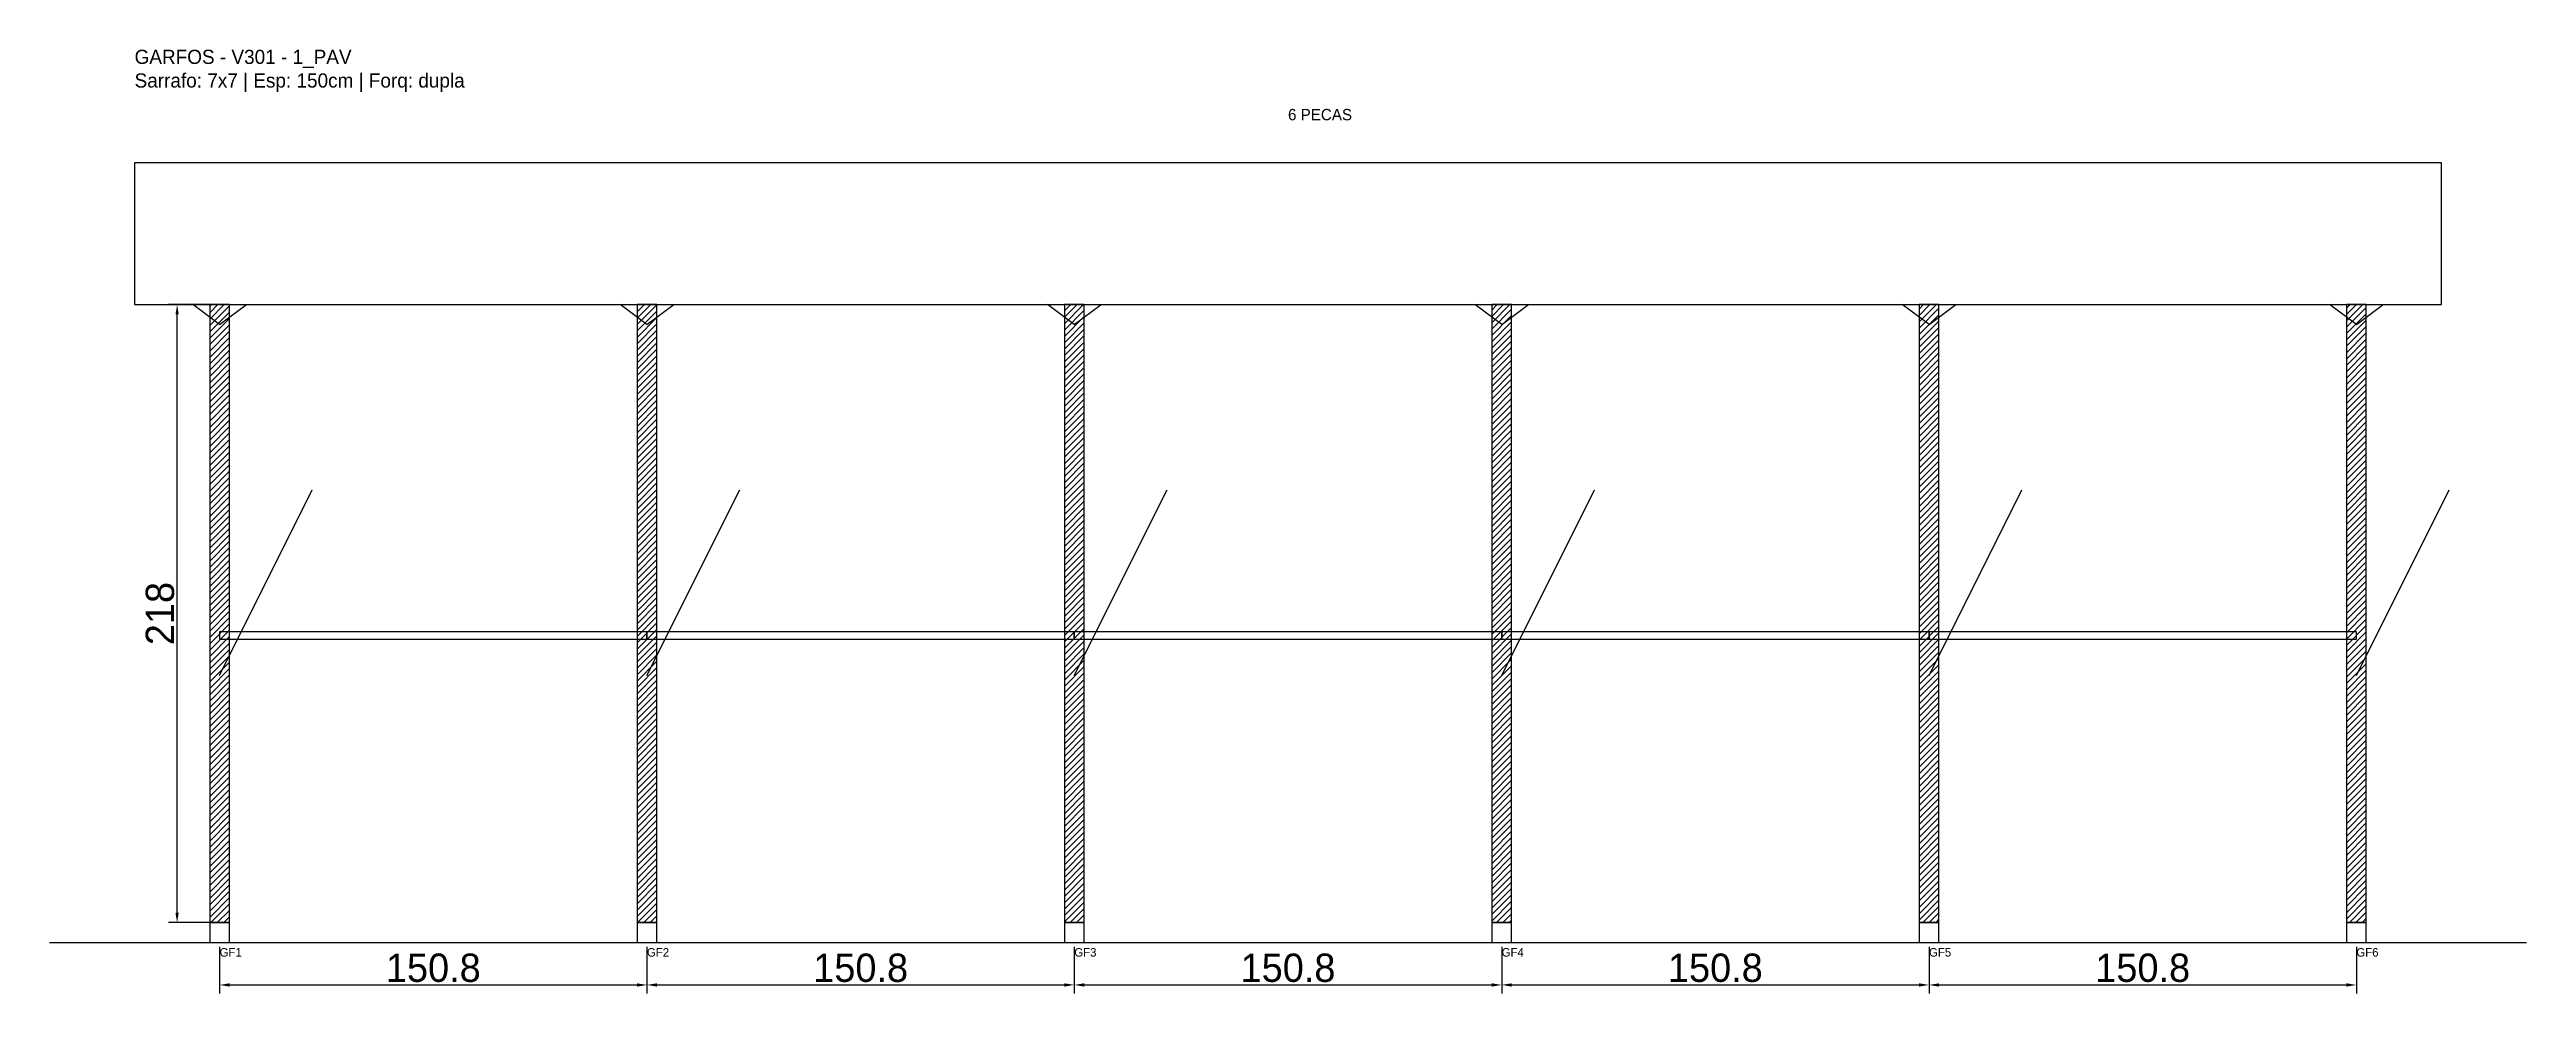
# Model space of a CAD drawing. Header units: metres. Extents: x -30 to 844, y -25 to 308.
import ezdxf

# ---------------------------------------------------------------- set-up
doc = ezdxf.new("R2010")
doc.units = ezdxf.units.M
for name, color, linetype in [('BARRA_ANCORAGEM', 1, 'Continuous'), ('COTA', 241, 'Continuous'), ('GARFOS OK', 3, 'Continuous'), ('NOME DA VIGA', 6, 'Continuous'), ('SARR_7x7', 40, 'Continuous'), ('TIRAS REESCORAMENTO', 252, 'Continuous'), ('VIGAS', 3, 'Continuous')]:
    doc.layers.add(name, color=color, linetype=linetype)
doc.dimstyles.new('EZ DXF', dxfattribs={"dimtxt": 10, "dimasz": 3.5, "dimexe": 3, "dimexo": 1.5, "dimgap": 1, "dimtad": 1, "dimdec": 1, "dimdsep": 46, "dimcen": 2.5, "dimazin": 3, "dimtfac": 1, "dimtmove": 0, "dimatfit": 3})

msp = doc.modelspace()

# ---------------------------------------------------------------- hatches: boundary and pattern name
at = {"layer": 'COTA'}
h = msp.add_hatch(dxfattribs=at)
h.set_pattern_fill('ANSI31', scale=0.5)
h.paths.add_polyline_path([(26.5, 0), (33.5, 0), (33.5, 218), (26.5, 218)])
h = msp.add_hatch(dxfattribs=at)
h.set_pattern_fill('ANSI31', scale=0.5)
h.paths.add_polyline_path([(177.25, 0), (184.25, 0), (184.25, 218), (177.25, 218)])
h = msp.add_hatch(dxfattribs=at)
h.set_pattern_fill('ANSI31', scale=0.5)
h.paths.add_polyline_path([(328, 0), (335, 0), (335, 218), (328, 218)])
h = msp.add_hatch(dxfattribs=at)
h.set_pattern_fill('ANSI31', scale=0.5)
h.paths.add_polyline_path([(478.75, 0), (485.75, 0), (485.75, 218), (478.75, 218)])
h = msp.add_hatch(dxfattribs=at)
h.set_pattern_fill('ANSI31', scale=0.5)
h.paths.add_polyline_path([(629.5, 0), (636.5, 0), (636.5, 218), (629.5, 218)])
h = msp.add_hatch(dxfattribs=at)
h.set_pattern_fill('ANSI31', scale=0.5)
h.paths.add_polyline_path([(780.25, 0), (787.25, 0), (787.25, 218), (780.25, 218)])

# ---------------------------------------------------------------- linework, layer by layer
at = {"layer": 'BARRA_ANCORAGEM'}
for p, q in [((30, 87.2), (62.7, 152.6)), ((180.75, 87.2), (213.45, 152.6)), ((331.5, 87.2), (364.2, 152.6)), ((482.25, 87.2), (514.95, 152.6)), ((633, 87.2), (665.7, 152.6)), ((783.75, 87.2), (816.45, 152.6))]:
    msp.add_line(p, q, dxfattribs=at)
at = {"layer": 'GARFOS OK'}
for p, q in [((30, 211), (20.5, 218)), ((20.5, 218), (39.5, 218)), ((30, 211), (39.5, 218)), ((180.75, 211), (171.25, 218)), ((171.25, 218), (190.25, 218)), ((180.75, 211), (190.25, 218)), ((331.5, 211), (322, 218)), ((322, 218), (341, 218)), ((331.5, 211), (341, 218)), ((482.25, 211), (472.75, 218)), ((472.75, 218), (491.75, 218)), ((482.25, 211), (491.75, 218)), ((633, 211), (623.5, 218)), ((623.5, 218), (642.5, 218)), ((633, 211), (642.5, 218)), ((783.75, 211), (774.25, 218)), ((774.25, 218), (793.25, 218)), ((783.75, 211), (793.25, 218))]:
    msp.add_line(p, q, dxfattribs=at)
at = {"layer": 'GARFOS OK', "linetype": 'CONTINUOUS'}
msp.add_line((-30, -7), (843.75, -7), dxfattribs=at)
at = {"layer": 'GARFOS OK'}
for points in [[(26.5, 0), (33.5, 0), (33.5, 218), (26.5, 218), (26.5, 0)], [(177.25, 0), (184.25, 0), (184.25, 218), (177.25, 218), (177.25, 0)], [(328, 0), (335, 0), (335, 218), (328, 218), (328, 0)], [(478.75, 0), (485.75, 0), (485.75, 218), (478.75, 218), (478.75, 0)], [(629.5, 0), (636.5, 0), (636.5, 218), (629.5, 218), (629.5, 0)], [(780.25, 0), (787.25, 0), (787.25, 218), (780.25, 218), (780.25, 0)]]:
    msp.add_lwpolyline(points, dxfattribs=at)
at = {"layer": 'SARR_7x7'}
for points in [[(26.5, -7), (33.5, -7), (33.5, 0), (26.5, 0), (26.5, -7)], [(177.25, -7), (184.25, -7), (184.25, 0), (177.25, 0), (177.25, -7)], [(328, -7), (335, -7), (335, 0), (328, 0), (328, -7)], [(478.75, -7), (485.75, -7), (485.75, 0), (478.75, 0), (478.75, -7)], [(629.5, -7), (636.5, -7), (636.5, 0), (629.5, 0), (629.5, -7)], [(780.25, -7), (787.25, -7), (787.25, 0), (780.25, 0), (780.25, -7)]]:
    msp.add_lwpolyline(points, dxfattribs=at)
at = {"layer": 'TIRAS REESCORAMENTO'}
for points in [[(30, 100), (180.75, 100), (180.75, 102.5), (30, 102.5), (30, 100)], [(180.75, 100), (331.5, 100), (331.5, 102.5), (180.75, 102.5), (180.75, 100)], [(331.5, 100), (482.25, 100), (482.25, 102.5), (331.5, 102.5), (331.5, 100)], [(482.25, 100), (633, 100), (633, 102.5), (482.25, 102.5), (482.25, 100)], [(633, 100), (783.75, 100), (783.75, 102.5), (633, 102.5), (633, 100)]]:
    msp.add_lwpolyline(points, dxfattribs=at)
at = {"layer": 'VIGAS'}
msp.add_lwpolyline([(0, 218), (813.75, 218), (813.75, 268), (0, 268), (0, 218)], dxfattribs=at)

# ---------------------------------------------------------------- texts
at = {"layer": 'NOME DA VIGA'}
for s, height, p in [('6 PECAS', 4, (406.88, 283)), ('GF1', 3, (30, -12)), ('GF2', 3, (180.75, -12)), ('GF3', 3, (331.5, -12)), ('GF4', 3, (482.25, -12)), ('GF5', 3, (633, -12)), ('GF6', 3, (783.75, -12))]:
    msp.add_text(s, height=height, dxfattribs=at).set_placement(p)
at = {"layer": 'NOME DA VIGA', "insert": (0, 293), "char_height": 5, "attachment_point": 7}
msp.add_mtext('GARFOS - V301 - 1_PAV\\PSarrafo: 7x7 | Esp: 150cm | Forq: dupla', dxfattribs=at)

# ---------------------------------------------------------------- dimensions: what is measured, and where the dimension line sits
at = {"layer": 'COTA'}
msp.add_linear_dim(base=(15, 0), p1=(30, 0), p2=(30, 218), angle=90, dimstyle='EZ DXF', dxfattribs=at).render()
for base, p1, p2 in [((30, -22), (30, -7), (180.75, -7)), ((180.75, -22), (180.75, -7), (331.5, -7)), ((331.5, -22), (331.5, -7), (482.25, -7)), ((482.25, -22), (482.25, -7), (633, -7)), ((633, -22), (633, -7), (783.75, -7))]:
    msp.add_linear_dim(base=base, p1=p1, p2=p2, dimstyle='EZ DXF', dxfattribs=at).render()

doc.saveas('drawing.dxf')
